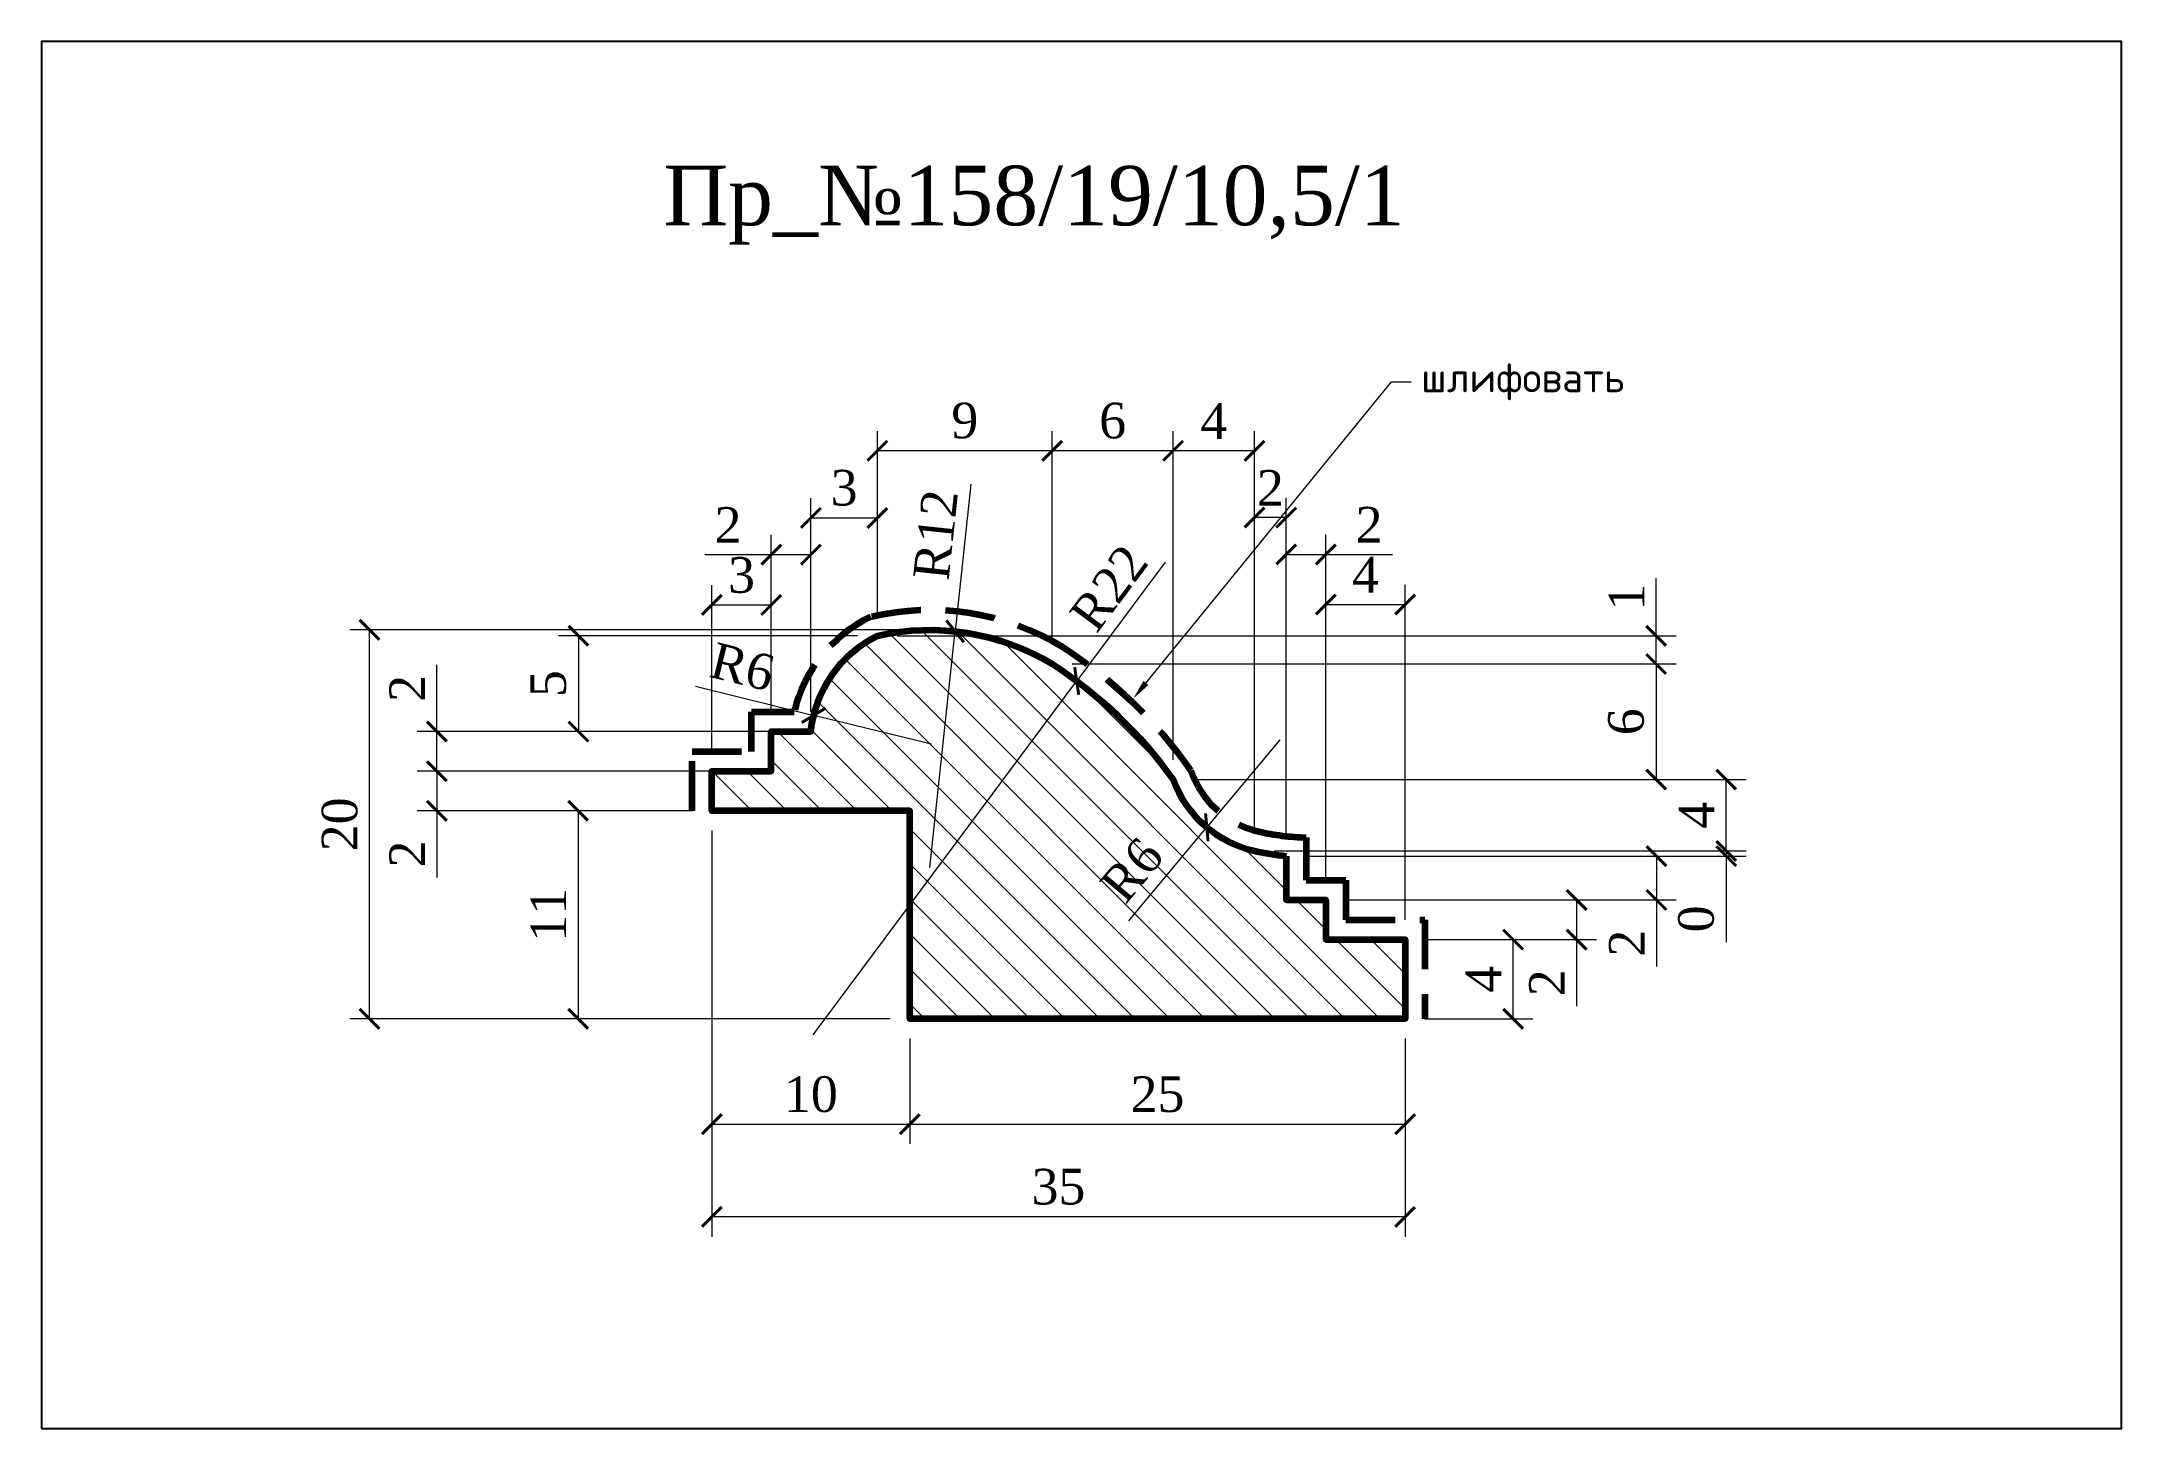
# Model space of a CAD drawing. Header units: millimetres. Extents: x 303811 to 303916, y -91650 to -91580.
import ezdxf
from ezdxf import colors
from ezdxf.entities.mleader import LeaderData, LeaderLine
from ezdxf.math import Vec2, Vec3

# ---------------------------------------------------------------- set-up
doc = ezdxf.new("R2010")
doc.units = ezdxf.units.MM
doc.header["$MEASUREMENT"] = 0
doc.linetypes.add('HIDDEN', pattern=[0.375, 0.25, -0.125])
doc.layers.add('Outside panel', color=7, linetype='Continuous', lineweight=18, true_color=0x7f5e57)
doc.layers.add('линия 50', color=1, linetype='Continuous', lineweight=211)
doc.layers.add('служебный слой РАЗМЕРЫ', color=7, linetype='Continuous', lineweight=9)
doc.layers.add('размеры в модели', color=7, linetype='Continuous')
doc.styles.add('ELECT', font='times.ttf')
doc.styles.get("Standard").update_dxf_attribs({"font": 'times.ttf'})
doc.styles.add('ЕСКД профили текст', font='isocpeur.ttf')
doc.dimstyles.new('M_1', dxfattribs={"dimtxt": 1.8, "dimasz": 1, "dimexe": 1, "dimexo": 1, "dimgap": 0.6, "dimtad": 1, "dimdec": 0, "dimdsep": 46, "dimtxsty": 'Standard', "dimblk": 'ARCHTICK', "dimcen": -5, "dimclrd": 7, "dimclre": 7, "dimclrt": 7, "dimadec": 0, "dimazin": 0, "dimtfac": 1, "dimtdec": 0, "dimtmove": 0, "dimatfit": 3, "dimfxl": 1, "dimtolj": 1, "dimtzin": 0, "dimlwd": 5, "dimlwe": 5, "dimarcsym": 0})

# ---------------------------------------------------------------- blocks, each defined once
blk = doc.blocks.new('_ArchTick')
at = {"color": 0, "linetype": 'ByBlock', "const_width": 0.15}
blk.add_lwpolyline([(-0.5, -0.5), (0.5, 0.5)], dxfattribs=at)
blk = doc.blocks.new('*D28')
at = {"layer": 'Defpoints', "color": 0, "ltscale": 1000, "transparency": 16777216}
for p in [(303873.2774015394, -91614.84024893875), (303869.5909000764, -91619.25877526401)]:
    blk.add_point(p, dxfattribs=at)
at = {"layer": 'размеры в модели', "color": 7, "lineweight": 5, "ltscale": 1000, "transparency": 16777216}
for p in [(303873.2774015394, -91614.84024893875), (303865.6486151721, -91623.98387568959)]:
    blk.add_line(p, (303869.5909000764, -91619.25877526401), dxfattribs=at)
at = {"layer": 'размеры в модели', "color": 7, "lineweight": 5, "ltscale": 1000, "transparency": 16777216, "rotation": 50.16080238300675}
blk.add_blockref('_ArchTick', (303869.5909000764, -91619.25877526401), dxfattribs=at)
at = {"layer": 'размеры в модели', "color": 7, "ltscale": 1000, "transparency": 16777216, "insert": (303865.8153965353, -91621.41824144745), "char_height": 1.8, "attachment_point": 5, "rotation": 50.16080238300675}
blk.add_mtext('\\A1;R6', dxfattribs=at)
blk = doc.blocks.new('*D27')
at = {"layer": 'Defpoints', "color": 0, "ltscale": 1000, "transparency": 16777216}
for p in [(303863.0222192738, -91611.87347819695), (303849.7236737577, -91629.7313935738)]:
    blk.add_point(p, dxfattribs=at)
at = {"layer": 'размеры в модели', "color": 7, "lineweight": 5, "ltscale": 1000, "transparency": 16777216}
for p in [(303867.4867079672, -91605.87835179835), (303849.7236737577, -91629.7313935738)]:
    blk.add_line(p, (303863.0222192738, -91611.87347819695), dxfattribs=at)
at = {"layer": 'размеры в модели', "color": 7, "lineweight": 5, "ltscale": 1000, "transparency": 16777216, "rotation": 233.325448285924}
blk.add_blockref('_ArchTick', (303863.0222192738, -91611.87347819695), dxfattribs=at)
at = {"layer": 'размеры в модели', "color": 7, "ltscale": 1000, "transparency": 16777216, "insert": (303864.6486710885, -91607.17797053208), "char_height": 1.8, "attachment_point": 5, "rotation": 53.32544828592393}
blk.add_mtext('\\A1;R22', dxfattribs=at)
blk = doc.blocks.new('*D26')
at = {"layer": 'Defpoints', "color": 0, "ltscale": 1000, "transparency": 16777216}
for p in [(303856.8825799053, -91609.36616188288), (303855.6010690819, -91621.2847286575)]:
    blk.add_point(p, dxfattribs=at)
at = {"layer": 'размеры в модели', "color": 7, "lineweight": 5, "ltscale": 1000, "transparency": 16777216}
for p in [(303857.6816851329, -91601.9341614346), (303855.6010690819, -91621.2847286575)]:
    blk.add_line(p, (303856.8825799053, -91609.36616188288), dxfattribs=at)
at = {"layer": 'размеры в модели', "color": 7, "lineweight": 5, "ltscale": 1000, "transparency": 16777216, "rotation": 263.8630077876963}
blk.add_blockref('_ArchTick', (303856.8825799053, -91609.36616188288), dxfattribs=at)
at = {"layer": 'размеры в модели', "color": 7, "ltscale": 1000, "transparency": 16777216, "insert": (303855.8976348551, -91604.4955334856), "char_height": 1.8, "attachment_point": 5, "rotation": 83.86300778769639}
blk.add_mtext('\\A1;R12', dxfattribs=at)
blk = doc.blocks.new('*D25')
at = {"layer": 'Defpoints', "color": 0, "ltscale": 1000, "transparency": 16777216}
for p in [(303849.7448815057, -91613.61036451592), (303855.6891934337, -91615.07049880583)]:
    blk.add_point(p, dxfattribs=at)
at = {"layer": 'размеры в модели', "color": 7, "lineweight": 5, "ltscale": 1000, "transparency": 16777216}
for p in [(303843.7688164058, -91612.14243051839), (303855.6891934337, -91615.07049880583)]:
    blk.add_line(p, (303849.7448815057, -91613.61036451592), dxfattribs=at)
at = {"layer": 'размеры в модели', "color": 7, "lineweight": 5, "ltscale": 1000, "transparency": 16777216, "rotation": 346.1993523928355}
blk.add_blockref('_ArchTick', (303849.7448815057, -91613.61036451592), dxfattribs=at)
at = {"layer": 'размеры в модели', "color": 7, "ltscale": 1000, "transparency": 16777216, "insert": (303846.1472489186, -91611.16603210088), "char_height": 1.8, "attachment_point": 5, "rotation": 346.1993523928354}
blk.add_mtext('\\A1;R6', dxfattribs=at)
blk = doc.blocks.new('*D24')
at = {"layer": 'Defpoints', "color": 0, "ltscale": 1000, "transparency": 16777216}
for p in [(303871.9985070024, -91620.45078337735), (303873.6021153089, -91620.71280571894), (303895.816224987, -91620.71280571894)]:
    blk.add_point(p, dxfattribs=at)
at = {"layer": 'размеры в модели', "color": 7, "lineweight": 5, "ltscale": 1000, "transparency": 16777216}
for p, q in [((303895.816224987, -91620.45078337735), (303895.816224987, -91619.45078337735)), ((303872.9985070024, -91620.45078337735), (303896.816224987, -91620.45078337735)), ((303874.6021153089, -91620.71280571894), (303896.816224987, -91620.71280571894)), ((303895.816224987, -91620.45078337735), (303895.816224987, -91620.71280571894)), ((303895.816224987, -91620.71280571894), (303895.816224987, -91625.05094558916))]:
    blk.add_line(p, q, dxfattribs=at)
for p, rotation in [((303895.816224987, -91620.45078337735), 270), ((303895.816224987, -91620.71280571894), 90)]:
    blk.add_blockref('_ArchTick', p, dxfattribs=dict(at, rotation=rotation))
at = {"layer": 'размеры в модели', "color": 7, "ltscale": 1000, "transparency": 16777216, "insert": (303894.3006518075, -91623.881875654), "char_height": 1.8, "attachment_point": 5, "rotation": 90}
blk.add_mtext('\\A1;0', dxfattribs=at)
blk = doc.blocks.new('*D23')
at = {"layer": 'Defpoints', "color": 0, "ltscale": 1000, "transparency": 16777216}
for p in [(303844.6021153089, -91618.4268247102), (303837.8477293685, -91628.92682471019), (303854.6021153089, -91628.92682471019)]:
    blk.add_point(p, dxfattribs=at)
at = {"layer": 'размеры в модели', "color": 7, "lineweight": 5, "ltscale": 1000, "transparency": 16777216}
for p, q in [((303843.6021153089, -91618.4268247102), (303836.8477293685, -91618.4268247102)), ((303837.8477293685, -91618.4268247102), (303837.8477293685, -91628.92682471019)), ((303853.6021153089, -91628.92682471019), (303836.8477293685, -91628.92682471019))]:
    blk.add_line(p, q, dxfattribs=at)
for p, rotation in [((303837.8477293685, -91618.4268247102), 90), ((303837.8477293685, -91628.92682471019), 270)]:
    blk.add_blockref('_ArchTick', p, dxfattribs=dict(at, rotation=rotation))
at = {"layer": 'размеры в модели', "color": 7, "ltscale": 1000, "transparency": 16777216, "insert": (303836.3477293685, -91623.67682471014), "char_height": 1.8, "attachment_point": 5, "rotation": 90}
blk.add_mtext('\\A1;11', dxfattribs=at)
blk = doc.blocks.new('*D22')
at = {"layer": 'Defpoints', "color": 0, "ltscale": 1000, "transparency": 16777216}
for p in [(303844.6021153089, -91616.4268247102), (303830.7204289819, -91618.4268247102), (303844.6021153089, -91618.4268247102)]:
    blk.add_point(p, dxfattribs=at)
at = {"layer": 'размеры в модели', "color": 7, "lineweight": 5, "ltscale": 1000, "transparency": 16777216}
for p, q in [((303843.6021153089, -91616.4268247102), (303829.7204289819, -91616.4268247102)), ((303830.7204289819, -91616.4268247102), (303830.7204289819, -91618.4268247102)), ((303843.6021153089, -91618.4268247102), (303829.7204289819, -91618.4268247102)), ((303830.7204289819, -91618.4268247102), (303830.7204289819, -91621.7883243497))]:
    blk.add_line(p, q, dxfattribs=at)
for p, rotation in [((303830.7204289819, -91616.4268247102), 90), ((303830.7204289819, -91618.4268247102), 270)]:
    blk.add_blockref('_ArchTick', p, dxfattribs=dict(at, rotation=rotation))
at = {"layer": 'размеры в модели', "color": 7, "ltscale": 1000, "transparency": 16777216, "insert": (303829.2204289819, -91620.6075745299), "char_height": 1.8, "attachment_point": 5, "rotation": 90}
blk.add_mtext('\\A1;2', dxfattribs=at)
blk = doc.blocks.new('*D21')
at = {"layer": 'Defpoints', "color": 0, "ltscale": 1000, "transparency": 16777216}
for p in [(303830.7204289821, -91614.4268247102), (303847.6021153089, -91614.4268247102), (303847.6021153089, -91616.4268247102)]:
    blk.add_point(p, dxfattribs=at)
at = {"layer": 'размеры в модели', "color": 7, "lineweight": 5, "ltscale": 1000, "transparency": 16777216}
for p, q in [((303830.7204289821, -91614.4268247102), (303830.7204289821, -91611.0653250707)), ((303846.6021153089, -91614.4268247102), (303829.7204289821, -91614.4268247102)), ((303830.7204289821, -91616.4268247102), (303830.7204289821, -91614.4268247102)), ((303846.6021153089, -91616.4268247102), (303829.7204289821, -91616.4268247102))]:
    blk.add_line(p, q, dxfattribs=at)
for p, rotation in [((303830.7204289821, -91614.4268247102), 90), ((303830.7204289821, -91616.4268247102), 270)]:
    blk.add_blockref('_ArchTick', p, dxfattribs=dict(at, rotation=rotation))
at = {"layer": 'размеры в модели', "color": 7, "ltscale": 1000, "transparency": 16777216, "insert": (303829.2204289821, -91612.24607489038), "char_height": 1.8, "attachment_point": 5, "rotation": 90}
blk.add_mtext('\\A1;2', dxfattribs=at)
blk = doc.blocks.new('*D20')
at = {"layer": 'Defpoints', "color": 0, "ltscale": 1000, "transparency": 16777216}
for p in [(303852.9584275247, -91609.59238288969), (303837.8646576542, -91614.4268247102), (303849.6021153089, -91614.4268247102)]:
    blk.add_point(p, dxfattribs=at)
at = {"layer": 'размеры в модели', "color": 7, "lineweight": 5, "ltscale": 1000, "transparency": 16777216}
for p, q in [((303851.9584275247, -91609.59238288969), (303836.8646576542, -91609.59238288969)), ((303837.8646576542, -91609.59238288969), (303837.8646576542, -91614.4268247102)), ((303848.6021153089, -91614.4268247102), (303836.8646576542, -91614.4268247102))]:
    blk.add_line(p, q, dxfattribs=at)
for p, rotation in [((303837.8646576542, -91609.59238288969), 90), ((303837.8646576542, -91614.4268247102), 270)]:
    blk.add_blockref('_ArchTick', p, dxfattribs=dict(at, rotation=rotation))
at = {"layer": 'размеры в модели', "color": 7, "ltscale": 1000, "transparency": 16777216, "insert": (303836.3490844747, -91612.00960379989), "char_height": 1.8, "attachment_point": 5, "rotation": 90}
blk.add_mtext('\\A1;5', dxfattribs=at)
blk = doc.blocks.new('*D19')
at = {"layer": 'Defpoints', "color": 0, "ltscale": 1000, "transparency": 16777216}
for p in [(303852.9584275247, -91609.59238288969), (303892.2782133025, -91609.59238288969), (303861.7866902017, -91611.01669109869)]:
    blk.add_point(p, dxfattribs=at)
at = {"layer": 'размеры в модели', "color": 7, "lineweight": 5, "ltscale": 1000, "transparency": 16777216}
for p, q in [((303892.2782133025, -91609.59238288969), (303892.2782133025, -91606.69937640087)), ((303853.9584275247, -91609.59238288969), (303893.2782133025, -91609.59238288969)), ((303892.2782133025, -91611.01669109869), (303892.2782133025, -91609.59238288969)), ((303862.7866902017, -91611.01669109869), (303893.2782133025, -91611.01669109869))]:
    blk.add_line(p, q, dxfattribs=at)
for p, rotation in [((303892.2782133025, -91609.59238288969), 90), ((303892.2782133025, -91611.01669109869), 270)]:
    blk.add_blockref('_ArchTick', p, dxfattribs=dict(at, rotation=rotation))
at = {"layer": 'размеры в модели', "color": 7, "ltscale": 1000, "transparency": 16777216, "insert": (303890.7782133025, -91607.64587964522), "char_height": 1.8, "attachment_point": 5, "rotation": 90}
blk.add_mtext('\\A1;1', dxfattribs=at)
blk = doc.blocks.new('*D18')
at = {"layer": 'Defpoints', "color": 0, "ltscale": 1000, "transparency": 16777216}
for p in [(303861.7866902017, -91611.01669109869), (303867.885902335, -91616.85156797049), (303892.2782133024, -91616.85156797049)]:
    blk.add_point(p, dxfattribs=at)
at = {"layer": 'размеры в модели', "color": 7, "lineweight": 5, "ltscale": 1000, "transparency": 16777216}
for p, q in [((303862.7866902017, -91611.01669109869), (303893.2782133024, -91611.01669109869)), ((303892.2782133024, -91611.01669109869), (303892.2782133024, -91616.85156797049)), ((303868.885902335, -91616.85156797049), (303893.2782133024, -91616.85156797049))]:
    blk.add_line(p, q, dxfattribs=at)
for p, rotation in [((303892.2782133024, -91611.01669109869), 90), ((303892.2782133024, -91616.85156797049), 270)]:
    blk.add_blockref('_ArchTick', p, dxfattribs=dict(at, rotation=rotation))
at = {"layer": 'размеры в модели', "color": 7, "ltscale": 1000, "transparency": 16777216, "insert": (303890.7626401228, -91613.93412953454), "char_height": 1.8, "attachment_point": 5, "rotation": 90}
blk.add_mtext('\\A1;6', dxfattribs=at)
blk = doc.blocks.new('*D16')
at = {"layer": 'Defpoints', "color": 0, "ltscale": 1000, "transparency": 16777216}
for p in [(303873.6021153089, -91620.71280571894), (303875.6021153089, -91622.9268247102), (303892.293327843, -91622.9268247102)]:
    blk.add_point(p, dxfattribs=at)
at = {"layer": 'размеры в модели', "color": 7, "lineweight": 5, "ltscale": 1000, "transparency": 16777216}
for p, q in [((303874.6021153089, -91620.71280571894), (303893.293327843, -91620.71280571894)), ((303892.293327843, -91620.71280571894), (303892.293327843, -91622.9268247102)), ((303876.6021153089, -91622.9268247102), (303893.293327843, -91622.9268247102)), ((303892.293327843, -91622.9268247102), (303892.293327843, -91626.2883243497))]:
    blk.add_line(p, q, dxfattribs=at)
for p, rotation in [((303892.293327843, -91620.71280571894), 90), ((303892.293327843, -91622.9268247102), 270)]:
    blk.add_blockref('_ArchTick', p, dxfattribs=dict(at, rotation=rotation))
at = {"layer": 'размеры в модели', "color": 7, "ltscale": 1000, "transparency": 16777216, "insert": (303890.793327843, -91625.1075745299), "char_height": 1.8, "attachment_point": 5, "rotation": 90}
blk.add_mtext('\\A1;2', dxfattribs=at)
blk = doc.blocks.new('*D15')
at = {"layer": 'Defpoints', "color": 0, "ltscale": 1000, "transparency": 16777216}
for p in [(303875.6021153089, -91622.9268247102), (303879.6021153089, -91624.9268247102), (303888.2619775501, -91624.9268247102)]:
    blk.add_point(p, dxfattribs=at)
at = {"layer": 'размеры в модели', "color": 7, "lineweight": 5, "ltscale": 1000, "transparency": 16777216}
for p, q in [((303876.6021153089, -91622.9268247102), (303889.2619775501, -91622.9268247102)), ((303888.2619775501, -91622.9268247102), (303888.2619775501, -91624.9268247102)), ((303880.6021153089, -91624.9268247102), (303889.2619775501, -91624.9268247102)), ((303888.2619775501, -91624.9268247102), (303888.2619775501, -91628.2883243497))]:
    blk.add_line(p, q, dxfattribs=at)
for p, rotation in [((303888.2619775501, -91622.9268247102), 90), ((303888.2619775501, -91624.9268247102), 270)]:
    blk.add_blockref('_ArchTick', p, dxfattribs=dict(at, rotation=rotation))
at = {"layer": 'размеры в модели', "color": 7, "ltscale": 1000, "transparency": 16777216, "insert": (303886.7619775501, -91627.1075745299), "char_height": 1.8, "attachment_point": 5, "rotation": 90}
blk.add_mtext('\\A1;2', dxfattribs=at)
blk = doc.blocks.new('*D12')
at = {"layer": 'Defpoints', "color": 0, "ltscale": 1000, "transparency": 16777216}
for p in [(303875.6021153089, -91605.48609334366), (303873.6021153089, -91620.71280571894), (303875.6021153089, -91622.9268247102)]:
    blk.add_point(p, dxfattribs=at)
at = {"layer": 'размеры в модели', "color": 7, "lineweight": 5, "ltscale": 1000, "transparency": 16777216}
for p, q in [((303873.6021153089, -91619.71280571894), (303873.6021153089, -91604.48609334366)), ((303875.6021153089, -91621.9268247102), (303875.6021153089, -91604.48609334366)), ((303873.6021153089, -91605.48609334366), (303875.6021153089, -91605.48609334366)), ((303875.6021153089, -91605.48609334366), (303878.9636149484, -91605.48609334366))]:
    blk.add_line(p, q, dxfattribs=at)
at = {"layer": 'размеры в модели', "color": 7, "lineweight": 5, "ltscale": 1000, "transparency": 16777216, "rotation": 180}
blk.add_blockref('_ArchTick', (303873.6021153089, -91605.48609334366), dxfattribs=at)
at = {"layer": 'размеры в модели', "color": 7, "lineweight": 5, "ltscale": 1000, "transparency": 16777216}
blk.add_blockref('_ArchTick', (303875.6021153089, -91605.48609334366), dxfattribs=at)
at = {"layer": 'размеры в модели', "color": 7, "ltscale": 1000, "transparency": 16777216, "insert": (303877.7828651287, -91603.98609334366), "char_height": 1.8, "attachment_point": 5}
blk.add_mtext('\\A1;2', dxfattribs=at)
blk = doc.blocks.new('*D11')
at = {"layer": 'Defpoints', "color": 0, "ltscale": 1000, "transparency": 16777216}
for p in [(303871.9985070024, -91603.6260005294), (303871.9985070024, -91620.45078337735), (303873.6021153089, -91620.71280571894)]:
    blk.add_point(p, dxfattribs=at)
at = {"layer": 'размеры в модели', "color": 7, "lineweight": 5, "ltscale": 1000, "transparency": 16777216}
for p, q in [((303871.9985070024, -91619.45078337735), (303871.9985070024, -91602.6260005294)), ((303873.6021153089, -91619.71280571894), (303873.6021153089, -91602.6260005294)), ((303873.6021153089, -91603.6260005294), (303871.9985070024, -91603.6260005294))]:
    blk.add_line(p, q, dxfattribs=at)
at = {"layer": 'размеры в модели', "color": 7, "lineweight": 5, "ltscale": 1000, "transparency": 16777216, "rotation": 180}
blk.add_blockref('_ArchTick', (303871.9985070024, -91603.6260005294), dxfattribs=at)
at = {"layer": 'размеры в модели', "color": 7, "lineweight": 5, "ltscale": 1000, "transparency": 16777216}
blk.add_blockref('_ArchTick', (303873.6021153089, -91603.6260005294), dxfattribs=at)
at = {"layer": 'размеры в модели', "color": 7, "ltscale": 1000, "transparency": 16777216, "insert": (303872.8003111556, -91602.1260005294), "char_height": 1.8, "attachment_point": 5}
blk.add_mtext('\\A1;2', dxfattribs=at)
blk = doc.blocks.new('*D10')
at = {"layer": 'Defpoints', "color": 0, "ltscale": 1000, "transparency": 16777216}
for p in [(303867.885902335, -91600.25665188595), (303867.885902335, -91616.85156797046), (303871.9985070024, -91620.45078337732)]:
    blk.add_point(p, dxfattribs=at)
at = {"layer": 'размеры в модели', "color": 7, "lineweight": 5, "ltscale": 1000, "transparency": 16777216}
for p, q in [((303867.885902335, -91615.85156797046), (303867.885902335, -91599.25665188595)), ((303871.9985070024, -91619.45078337732), (303871.9985070024, -91599.25665188595)), ((303871.9985070024, -91600.25665188595), (303867.885902335, -91600.25665188595))]:
    blk.add_line(p, q, dxfattribs=at)
at = {"layer": 'размеры в модели', "color": 7, "lineweight": 5, "ltscale": 1000, "transparency": 16777216, "rotation": 180}
blk.add_blockref('_ArchTick', (303867.885902335, -91600.25665188595), dxfattribs=at)
at = {"layer": 'размеры в модели', "color": 7, "lineweight": 5, "ltscale": 1000, "transparency": 16777216}
blk.add_blockref('_ArchTick', (303871.9985070024, -91600.25665188595), dxfattribs=at)
at = {"layer": 'размеры в модели', "color": 7, "ltscale": 1000, "transparency": 16777216, "insert": (303869.9422046687, -91598.75665188595), "char_height": 1.8, "attachment_point": 5}
blk.add_mtext('\\A1;4', dxfattribs=at)
blk = doc.blocks.new('*D9')
at = {"layer": 'Defpoints', "color": 0, "ltscale": 1000, "transparency": 16777216}
for p in [(303861.7866902017, -91600.25665188598), (303861.7866902017, -91611.01669109869), (303867.885902335, -91616.85156797049)]:
    blk.add_point(p, dxfattribs=at)
at = {"layer": 'размеры в модели', "color": 7, "lineweight": 5, "ltscale": 1000, "transparency": 16777216}
for p, q in [((303861.7866902017, -91610.01669109869), (303861.7866902017, -91599.25665188598)), ((303867.885902335, -91615.85156797049), (303867.885902335, -91599.25665188598)), ((303867.885902335, -91600.25665188598), (303861.7866902017, -91600.25665188598))]:
    blk.add_line(p, q, dxfattribs=at)
at = {"layer": 'размеры в модели', "color": 7, "lineweight": 5, "ltscale": 1000, "transparency": 16777216, "rotation": 180}
blk.add_blockref('_ArchTick', (303861.7866902017, -91600.25665188598), dxfattribs=at)
at = {"layer": 'размеры в модели', "color": 7, "lineweight": 5, "ltscale": 1000, "transparency": 16777216}
blk.add_blockref('_ArchTick', (303867.885902335, -91600.25665188598), dxfattribs=at)
at = {"layer": 'размеры в модели', "color": 7, "ltscale": 1000, "transparency": 16777216, "insert": (303864.8362962684, -91598.74107870646), "char_height": 1.8, "attachment_point": 5}
blk.add_mtext('\\A1;6', dxfattribs=at)
blk = doc.blocks.new('*D8')
at = {"layer": 'Defpoints', "color": 0, "ltscale": 1000, "transparency": 16777216}
for p in [(303852.9584275247, -91603.64597798647), (303852.9584275247, -91609.59238288969), (303849.6021153089, -91614.4268247102)]:
    blk.add_point(p, dxfattribs=at)
at = {"layer": 'размеры в модели', "color": 7, "lineweight": 5, "ltscale": 1000, "transparency": 16777216}
for p, q in [((303849.6021153089, -91613.4268247102), (303849.6021153089, -91602.64597798647)), ((303852.9584275247, -91608.59238288969), (303852.9584275247, -91602.64597798647)), ((303849.6021153089, -91603.64597798647), (303852.9584275247, -91603.64597798647))]:
    blk.add_line(p, q, dxfattribs=at)
at = {"layer": 'размеры в модели', "color": 7, "lineweight": 5, "ltscale": 1000, "transparency": 16777216, "rotation": 180}
blk.add_blockref('_ArchTick', (303849.6021153089, -91603.64597798647), dxfattribs=at)
at = {"layer": 'размеры в модели', "color": 7, "lineweight": 5, "ltscale": 1000, "transparency": 16777216}
blk.add_blockref('_ArchTick', (303852.9584275247, -91603.64597798647), dxfattribs=at)
at = {"layer": 'размеры в модели', "color": 7, "ltscale": 1000, "transparency": 16777216, "insert": (303851.2802714168, -91602.13040480694), "char_height": 1.8, "attachment_point": 5}
blk.add_mtext('\\A1;3', dxfattribs=at)
blk = doc.blocks.new('*D7')
at = {"layer": 'Defpoints', "color": 0, "ltscale": 1000, "transparency": 16777216}
for p in [(303852.9584275247, -91600.256651886), (303852.9584275247, -91609.59238288969), (303861.7866902017, -91611.01669109869)]:
    blk.add_point(p, dxfattribs=at)
at = {"layer": 'размеры в модели', "color": 7, "lineweight": 5, "ltscale": 1000, "transparency": 16777216}
for p, q in [((303852.9584275247, -91608.59238288969), (303852.9584275247, -91599.256651886)), ((303861.7866902017, -91610.01669109869), (303861.7866902017, -91599.256651886)), ((303861.7866902017, -91600.256651886), (303852.9584275247, -91600.256651886))]:
    blk.add_line(p, q, dxfattribs=at)
at = {"layer": 'размеры в модели', "color": 7, "lineweight": 5, "ltscale": 1000, "transparency": 16777216, "rotation": 180}
blk.add_blockref('_ArchTick', (303852.9584275247, -91600.256651886), dxfattribs=at)
at = {"layer": 'размеры в модели', "color": 7, "lineweight": 5, "ltscale": 1000, "transparency": 16777216}
blk.add_blockref('_ArchTick', (303861.7866902017, -91600.256651886), dxfattribs=at)
at = {"layer": 'размеры в модели', "color": 7, "ltscale": 1000, "transparency": 16777216, "insert": (303857.3725588632, -91598.73848317655), "char_height": 1.8, "attachment_point": 5}
blk.add_mtext('\\A1;9', dxfattribs=at)
blk = doc.blocks.new('*D6')
at = {"layer": 'Defpoints', "color": 0, "ltscale": 1000, "transparency": 16777216}
for p in [(303847.6021153089, -91605.49977653341), (303847.6021153089, -91614.4268247102), (303849.6021153089, -91614.4268247102)]:
    blk.add_point(p, dxfattribs=at)
at = {"layer": 'размеры в модели', "color": 7, "lineweight": 5, "ltscale": 1000, "transparency": 16777216}
for p, q in [((303847.6021153089, -91613.4268247102), (303847.6021153089, -91604.49977653341)), ((303849.6021153089, -91613.4268247102), (303849.6021153089, -91604.49977653341)), ((303847.6021153089, -91605.49977653341), (303844.2406156694, -91605.49977653341)), ((303849.6021153089, -91605.49977653341), (303847.6021153089, -91605.49977653341))]:
    blk.add_line(p, q, dxfattribs=at)
at = {"layer": 'размеры в модели', "color": 7, "lineweight": 5, "ltscale": 1000, "transparency": 16777216, "rotation": 180}
blk.add_blockref('_ArchTick', (303847.6021153089, -91605.49977653341), dxfattribs=at)
at = {"layer": 'размеры в модели', "color": 7, "lineweight": 5, "ltscale": 1000, "transparency": 16777216}
blk.add_blockref('_ArchTick', (303849.6021153089, -91605.49977653341), dxfattribs=at)
at = {"layer": 'размеры в модели', "color": 7, "ltscale": 1000, "transparency": 16777216, "insert": (303845.4213654892, -91603.99977653341), "char_height": 1.8, "attachment_point": 5}
blk.add_mtext('\\A1;2', dxfattribs=at)
blk = doc.blocks.new('*D2')
at = {"layer": 'Defpoints', "color": 0, "ltscale": 1000, "transparency": 16777216}
for p in [(303844.6021153089, -91620.91739817256), (303879.6021153089, -91631.41739817255), (303844.6021153089, -91638.92682471019)]:
    blk.add_point(p, dxfattribs=at)
at = {"layer": 'размеры в модели', "color": 7, "lineweight": 5, "ltscale": 1000, "transparency": 16777216}
for p, q in [((303844.6021153089, -91621.91739817256), (303844.6021153089, -91639.92682471019)), ((303879.6021153089, -91632.41739817255), (303879.6021153089, -91639.92682471019)), ((303879.6021153089, -91638.92682471019), (303844.6021153089, -91638.92682471019))]:
    blk.add_line(p, q, dxfattribs=at)
at = {"layer": 'размеры в модели', "color": 7, "lineweight": 5, "ltscale": 1000, "transparency": 16777216, "rotation": 180}
blk.add_blockref('_ArchTick', (303844.6021153089, -91638.92682471019), dxfattribs=at)
at = {"layer": 'размеры в модели', "color": 7, "lineweight": 5, "ltscale": 1000, "transparency": 16777216}
blk.add_blockref('_ArchTick', (303879.6021153089, -91638.92682471019), dxfattribs=at)
at = {"layer": 'размеры в модели', "color": 7, "ltscale": 1000, "transparency": 16777216, "insert": (303862.1021153089, -91637.41125153066), "char_height": 1.8, "attachment_point": 5}
blk.add_mtext('\\A1;35', dxfattribs=at)

msp = doc.modelspace()

# ---------------------------------------------------------------- hatches: boundary and pattern name
at = {"layer": 'Outside panel', "ltscale": 1000}
h = msp.add_hatch(dxfattribs=at)
h.set_pattern_fill('ANSI31', color=256, scale=10, angle=90)
h.set_pattern_definition([(135, (-6916.288493293512, 4680.761927116706), (-0.8838834764831844, -0.8838834764831844), [])])
edge = h.paths.add_edge_path()
edge.add_line((303873.6021153089, -91620.71280571894), (303873.6021153089, -91622.9268247102))
edge.add_line((303873.6021153089, -91622.9268247102), (303875.6021153089, -91622.9268247102))
edge.add_line((303875.6021153089, -91622.9268247102), (303875.6021153089, -91624.9268247102))
edge.add_line((303875.6021153089, -91624.9268247102), (303879.6021153088, -91624.9268247102))
edge.add_line((303879.6021153088, -91624.9268247102), (303879.6021153088, -91628.92682471019))
edge.add_line((303879.6021153088, -91628.92682471019), (303854.6021153089, -91628.92682471019))
edge.add_line((303854.6021153089, -91628.92682471019), (303854.6021153088, -91618.4268247102))
edge.add_line((303854.6021153088, -91618.4268247102), (303844.6021153088, -91618.4268247102))
edge.add_line((303844.6021153088, -91618.4268247102), (303844.6021153088, -91616.4268247102))
edge.add_line((303844.6021153088, -91616.4268247102), (303847.6021153088, -91616.4268247102))
edge.add_line((303847.6021153088, -91616.4268247102), (303847.6021153089, -91614.4268247102))
edge.add_line((303847.6021153089, -91614.4268247102), (303849.6021153088, -91614.4268247102))
edge.add_arc((303855.6891934338, -91615.07049880583), 6.121015964832896, 116.49562774655101, 173.9637274981743, ccw=False)
edge.add_arc((303855.6010690815, -91621.28472865745), 11.98726423963916, 58.93460450450118, 102.73570589987258, ccw=False)
edge.add_arc((303849.7236737577, -91629.73139357411), 22.26558902140052, 35.34253020541172, 57.195211686275115, ccw=False)
edge.add_arc((303873.2774015398, -91614.84024893882), 5.754447664517987, 200.4582191799322, 257.1591004563602)
edge.add_arc((303874.9055200889, -91607.69766217974), 13.08024561567689, 257.1591004570132, 264.2811672697787)

# ---------------------------------------------------------------- linework, layer by layer
at = {"color": 6, "ltscale": 1000}
msp.add_lwpolyline([(303810.7645809671, -91649.60134468746), (303915.7645809671, -91649.60134468746), (303915.7645809671, -91579.60134468746), (303810.7645809671, -91579.60134468746)], close=True, dxfattribs=at)
at = {"layer": 'линия 50', "color": 1, "linetype": 'HIDDEN', "ltscale": 10, "true_color": 0xff0909}
msp.add_lwpolyline([(303843.6021153088, -91618.4268247102), (303843.6021153088, -91615.4268247102), (303846.6021153089, -91615.4268247102), (303846.6021153089, -91613.4268247102), (303848.7604703308, -91613.4268247102, -0.2269482788804048), (303852.6225878567, -91608.6436178667, -0.1961519079705099), (303862.3158222428, -91610.16802400128, -0.09730419925078501), (303868.7813182944, -91616.38621402379, 0.2594729998097028), (303872.220751536, -91619.47579241982, 0.04979047285016751), (303874.6021153089, -91619.77409707067), (303874.6021153089, -91621.9268247102), (303876.6021153089, -91621.9268247102), (303876.6021153089, -91623.9268247102), (303880.6021153088, -91623.9268247102), (303880.6021153088, -91628.92682471019)], format="xyb", dxfattribs=at)
at = {"layer": 'линия 50', "color": 7}
msp.add_lwpolyline([(303873.6021153089, -91620.71280571894), (303873.6021153089, -91622.9268247102), (303875.6021153089, -91622.9268247102), (303875.6021153089, -91622.9268247102), (303875.6021153089, -91624.9268247102), (303879.6021153088, -91624.9268247102), (303879.6021153088, -91628.92682471019), (303854.6021153089, -91628.92682471019), (303854.6021153088, -91618.4268247102), (303844.6021153088, -91618.4268247102), (303844.6021153088, -91616.4268247102), (303847.6021153088, -91616.4268247102), (303847.6021153089, -91614.4268247102), (303849.6021153088, -91614.4268247102, -0.2561429868274578), (303852.9584275246, -91609.59238288969, -0.1934798110151171), (303861.7866902017, -91611.01669109869, -0.0956403302018252), (303867.8859023349, -91616.85156797049, 0.2525787726908793), (303871.9985070023, -91620.45078337735, 0.03108588615462452)], format="xyb", close=True, dxfattribs=at)

# ---------------------------------------------------------------- texts
at = {"color": 7, "ltscale": 1000, "style": 'ELECT'}
msp.add_text('Пр_№158/19/10,5/1', height=3, dxfattribs=at).set_placement((303842.154587235, -91588.87150263341))

# ---------------------------------------------------------------- dimensions: what is measured, and where the dimension line sits
at = {"layer": 'размеры в модели', "color": 0, "ltscale": 1000}
for base, p1, p2, picture, middle in [((303852.9584275247, -91600.256651886), (303861.7866902017, -91611.01669109869), (303852.9584275247, -91609.59238288969), '*D7', (303857.3725588632, -91598.73848317655)), ((303861.7866902017, -91600.25665188598), (303867.885902335, -91616.85156797049), (303861.7866902017, -91611.01669109869), '*D9', (303864.8362962684, -91598.74107870646)), ((303875.6021153089, -91605.48609334366), (303873.6021153089, -91620.71280571894), (303875.6021153089, -91622.9268247102), '*D12', (303877.7828651287, -91603.98609334366))]:
    dim = msp.add_linear_dim(base=base, p1=p1, p2=p2, dimstyle='M_1', override={"dimtxt": 1.8}, dxfattribs=at)
    dim.commit()
    dim.dimension.update_dxf_attribs({"geometry": picture, "text_midpoint": middle})
for base, p1, p2, picture, middle in [((303867.885902335, -91600.25665188595), (303871.9985070024, -91620.45078337732), (303867.885902335, -91616.85156797046), '*D10', (303869.9422046687, -91600.25665188595)), ((303852.9584275247, -91603.64597798647), (303849.6021153089, -91614.4268247102), (303852.9584275247, -91609.59238288969), '*D8', (303851.2802714168, -91603.64597798647)), ((303871.9985070024, -91603.6260005294), (303873.6021153089, -91620.71280571894), (303871.9985070024, -91620.45078337735), '*D11', (303872.8003111556, -91603.6260005294)), ((303847.6021153089, -91605.49977653341), (303849.6021153089, -91614.4268247102), (303847.6021153089, -91614.4268247102), '*D6', (303845.4213654892, -91605.49977653341))]:
    dim = msp.add_linear_dim(base=base, p1=p1, p2=p2, dimstyle='M_1', override={"dimtxt": 1.8}, dxfattribs=at)
    dim.commit()
    dim.dimension.update_dxf_attribs({"geometry": picture, "text_midpoint": middle, "dimtype": 128})
for center, mpoint, picture, middle in [((303855.6010690819, -91621.2847286575), (303856.8825799053, -91609.36616188288), '*D26', (303855.8976348551, -91604.4955334856)), ((303849.7236737577, -91629.7313935738), (303863.0222192738, -91611.87347819695), '*D27', (303864.6486710885, -91607.17797053208)), ((303855.6891934337, -91615.07049880583), (303849.7448815057, -91613.61036451592), '*D25', (303846.1472489186, -91611.16603210088)), ((303873.2774015394, -91614.84024893875), (303869.5909000764, -91619.25877526401), '*D28', (303865.8153965353, -91621.41824144745))]:
    dim = msp.add_radius_dim(center=center, mpoint=mpoint, dimstyle='M_1', override={"dimtxt": 1.8}, dxfattribs=at)
    dim.commit()
    dim.dimension.update_dxf_attribs({"geometry": picture, "text_midpoint": middle})
for base, p1, p2 in [((303847.6021153089, -91608.03499792983), (303844.6021153089, -91616.4268247102), (303847.6021153089, -91614.4268247102)), ((303879.6021153089, -91608.0144731452), (303875.6021153089, -91622.9268247102), (303879.6021153089, -91624.9268247102)), ((303854.6021153089, -91634.24295858062), (303844.6021153089, -91618.4268247102), (303854.6021153089, -91628.92682471019)), ((303879.6021153089, -91634.24295858062), (303854.6021153089, -91628.92682471019), (303879.6021153089, -91628.92682471019))]:
    msp.add_linear_dim(base=base, p1=p1, p2=p2, dimstyle='M_1', override={"dimtxt": 1.8}, dxfattribs=at).render()
for base, p1, p2, picture, middle in [((303892.2782133025, -91609.59238288969), (303861.7866902017, -91611.01669109869), (303852.9584275247, -91609.59238288969), '*D19', (303890.7782133025, -91607.64587964522)), ((303837.8646576542, -91614.4268247102), (303852.9584275247, -91609.59238288969), (303849.6021153089, -91614.4268247102), '*D20', (303836.3490844747, -91612.00960379989)), ((303830.7204289821, -91614.4268247102), (303847.6021153089, -91616.4268247102), (303847.6021153089, -91614.4268247102), '*D21', (303829.2204289821, -91612.24607489038)), ((303892.2782133024, -91616.85156797049), (303861.7866902017, -91611.01669109869), (303867.885902335, -91616.85156797049), '*D18', (303890.7626401228, -91613.93412953454)), ((303830.7204289819, -91618.4268247102), (303844.6021153089, -91616.4268247102), (303844.6021153089, -91618.4268247102), '*D22', (303829.2204289819, -91620.6075745299)), ((303837.8477293685, -91628.92682471019), (303844.6021153089, -91618.4268247102), (303854.6021153089, -91628.92682471019), '*D23', (303836.3477293685, -91623.67682471014)), ((303895.816224987, -91620.71280571894), (303871.9985070024, -91620.45078337735), (303873.6021153089, -91620.71280571894), '*D24', (303894.3006518075, -91623.881875654)), ((303892.293327843, -91622.9268247102), (303873.6021153089, -91620.71280571894), (303875.6021153089, -91622.9268247102), '*D16', (303890.793327843, -91625.1075745299)), ((303888.2619775501, -91624.9268247102), (303875.6021153089, -91622.9268247102), (303879.6021153089, -91624.9268247102), '*D15', (303886.7619775501, -91627.1075745299))]:
    dim = msp.add_linear_dim(base=base, p1=p1, p2=p2, angle=90, dimstyle='M_1', override={"dimtxt": 1.8}, dxfattribs=at)
    dim.commit()
    dim.dimension.update_dxf_attribs({"geometry": picture, "text_midpoint": middle})
for base, p1, p2 in [((303827.3189403237, -91609.29747515058), (303854.6021153089, -91628.92682471019), (303855.5850280993, -91609.29747515058)), ((303895.8162249873, -91616.85156797046), (303871.9985070024, -91620.45078337732), (303867.885902335, -91616.85156797046)), ((303885.054067434, -91624.9268247102), (303879.6021153089, -91628.92682471019), (303879.6021153089, -91624.9268247102))]:
    msp.add_linear_dim(base=base, p1=p1, p2=p2, angle=90, dimstyle='M_1', override={"dimtxt": 1.8}, dxfattribs=at).render()
dim = msp.add_linear_dim(base=(303844.6021153089, -91638.92682471019), p1=(303879.6021153089, -91631.41739817255), p2=(303844.6021153089, -91620.91739817256), dimstyle='M_1', dxfattribs=at)
dim.commit()
dim.dimension.update_dxf_attribs({"geometry": '*D2', "text_midpoint": (303862.1021153089, -91637.41125153066)})

# ---------------------------------------------------------------- leaders
at = {"layer": 'служебный слой РАЗМЕРЫ'}
ml = msp.add_multileader_mtext('Standard', dxfattribs=at)
ml.set_content('\\A1;шлифовать', color=256, style='ЕСКД профили текст')
ml.set_leader_properties(color=256, linetype='ByLayer', lineweight=-1)
ml.build(insert=Vec2(0, 0))
ml.multileader.update_dxf_attribs({"dogleg_length": 1, "arrow_head_size": 1})
ctx = ml.context
ctx.base_point, ctx.char_height, ctx.arrow_head_size, ctx.landing_gap_size, ctx.plane_origin = Vec3(303879.9097568261, -91596.77696050957), 1.5, 1, 0.5, Vec3(303898.9444880115, -91565.9215727522)
notes = []
notes.append((ctx, [(1, (1, 1, 0), (303878.9097568261, -91596.77696050957), (1, 0), 1, [(0, [(303865.8872333813, -91612.75197066588)], 0, [])])]))
ctx.mtext.insert, ctx.mtext.flow_direction = Vec3(303880.4097568261, -91595.80196050956), 5
for ctx, leaders in notes:
    for number, flags, end, landing, length, lines in leaders:
        leader = LeaderData()
        leader.index, (leader.has_last_leader_line, leader.has_dogleg_vector, leader.attachment_direction) = number, flags
        leader.last_leader_point, leader.dogleg_vector, leader.dogleg_length = Vec3(end), Vec3(landing), length
        for number, points, colour, breaks in lines:
            line = LeaderLine()
            line.index, line.vertices, line.color, line.breaks = number, Vec3.list(points), colors.encode_raw_color(colour), breaks
            leader.lines.append(line)
        ctx.leaders.append(leader)

doc.saveas('drawing.dxf')
